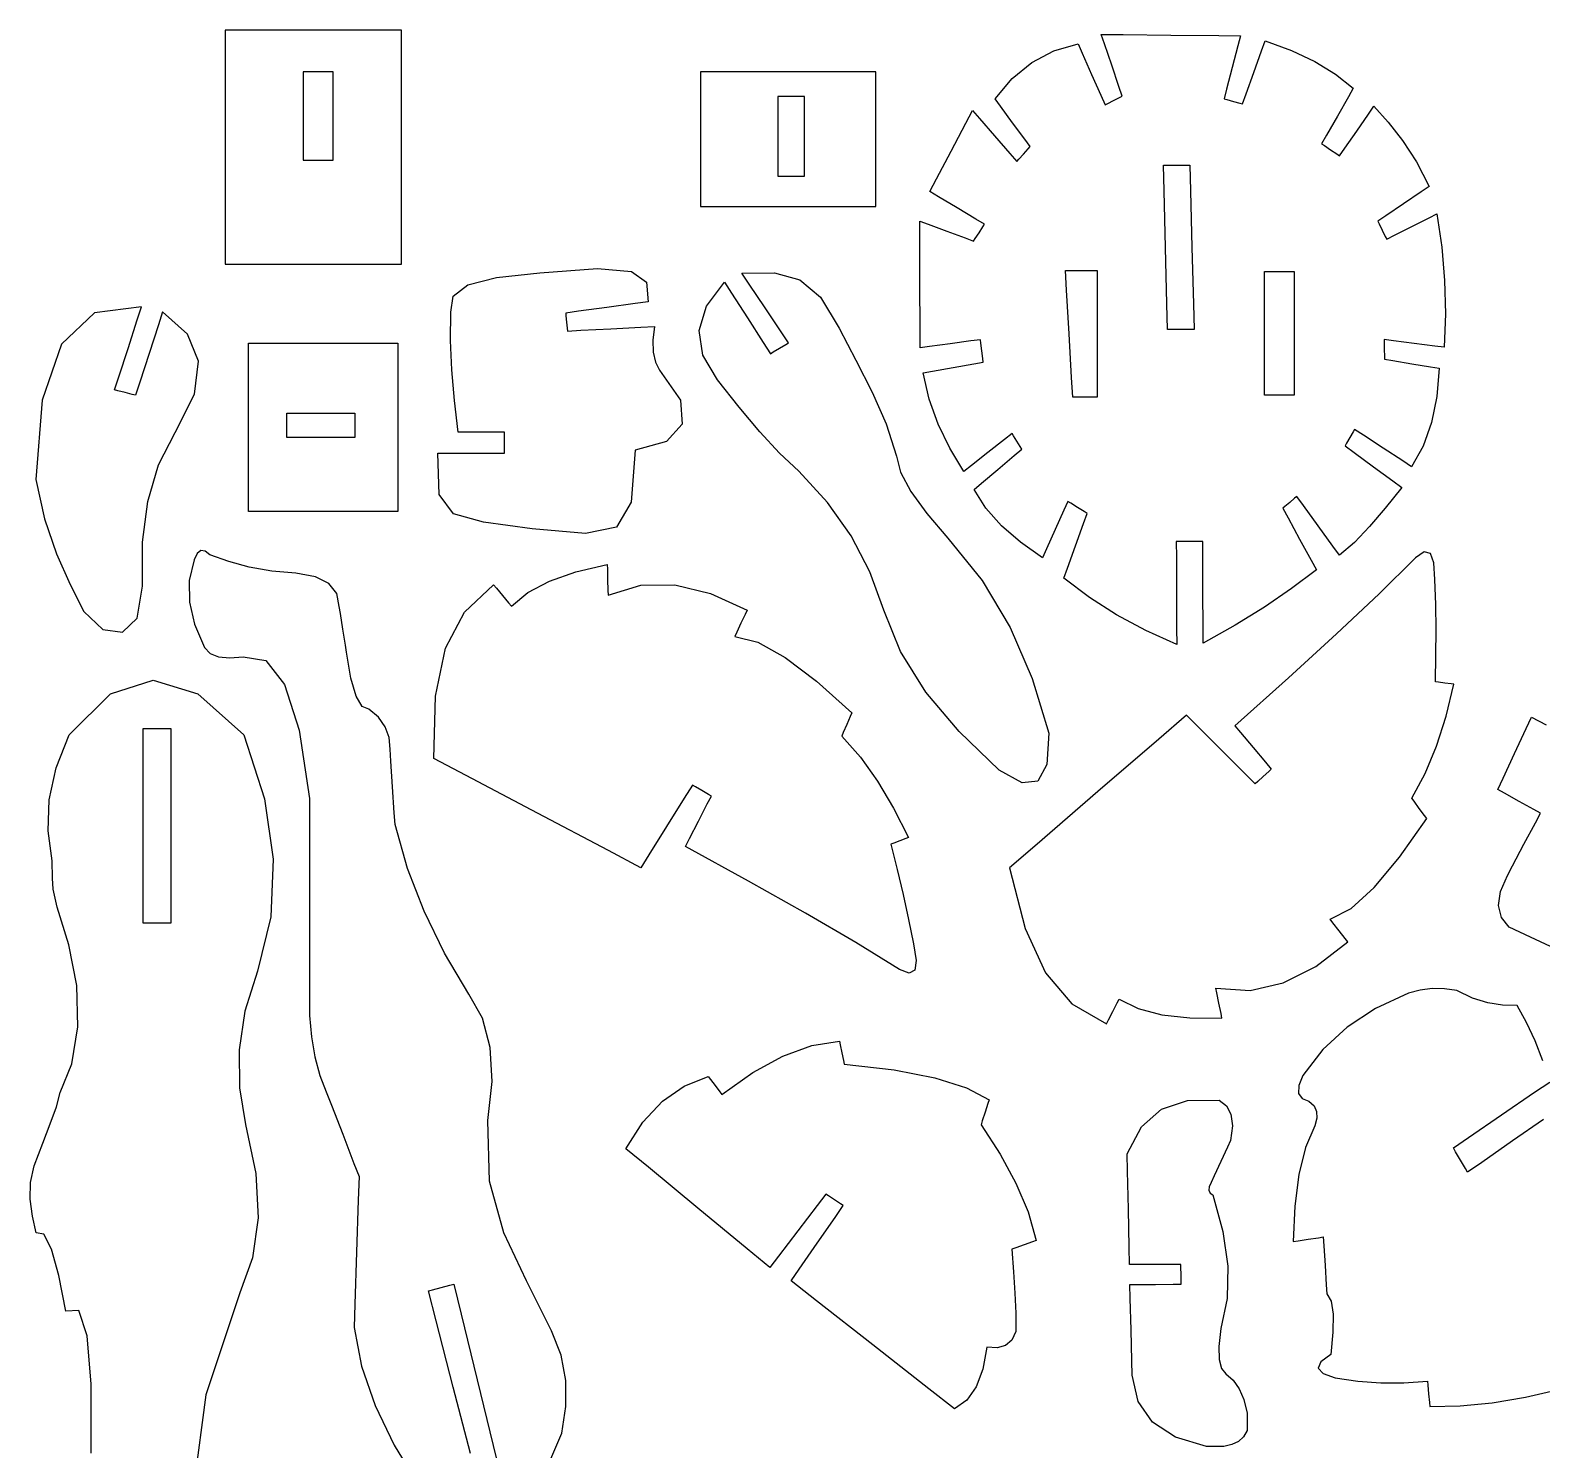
# Model space of a CAD drawing. Extents: x -39.6 to 28.9, y -18.4 to 19.8.
# Drawn here: x -39.64 to -18.67, y 0.15 to 19.84 of the extents above; entities that cross this region are included whole.
import ezdxf

# ---------------------------------------------------------------- set-up
doc = ezdxf.new("R2010")
doc.units = 0
doc.header["$MEASUREMENT"] = 0
doc.layers.get('0').update_dxf_attribs({"linetype": 'CONTINUOUS'})

msp = doc.modelspace()

# ---------------------------------------------------------------- linework, layer by layer
for p, q in [((-34.487, 19.839), (-36.934, 19.839)), ((-36.934, 19.839), (-36.934, 16.594)), ((-34.487, 16.594), (-34.487, 19.839)), ((-24.777, 19.782), (-24.476, 19.779)), ((-24.732, 19.649), (-24.777, 19.782)), ((-24.476, 19.779), (-23.812, 19.772)), ((-23.812, 19.772), (-23.148, 19.764)), ((-23.148, 19.764), (-22.846, 19.761)), ((-22.846, 19.761), (-22.881, 19.624)), ((-25.74, 19.392), (-25.437, 19.552)), ((-25.437, 19.552), (-25.1, 19.652)), ((-25.1, 19.652), (-25.042, 19.519)), ((-25.042, 19.519), (-24.912, 19.227)), ((-24.633, 19.354), (-24.732, 19.649)), ((-22.881, 19.624), (-22.96, 19.324)), ((-22.66, 19.255), (-22.553, 19.555)), ((-22.553, 19.555), (-22.504, 19.692)), ((-22.504, 19.692), (-22.138, 19.56)), ((-22.138, 19.56), (-21.813, 19.406)), ((-26.012, 19.17), (-25.74, 19.392)), ((-24.533, 19.06), (-24.633, 19.354)), ((-22.96, 19.324), (-23.039, 19.023)), ((-21.813, 19.406), (-21.528, 19.23)), ((-35.436, 19.262), (-35.848, 19.262)), ((-35.848, 19.262), (-35.848, 18.038)), ((-35.436, 18.038), (-35.436, 19.262)), ((-27.903, 19.263), (-30.336, 19.263)), ((-30.336, 19.263), (-30.336, 17.393)), ((-27.903, 17.393), (-27.903, 19.263)), ((-26.251, 18.887), (-26.012, 19.17)), ((-24.912, 19.227), (-24.782, 18.936)), ((-22.768, 18.955), (-22.66, 19.255)), ((-21.528, 19.23), (-21.281, 19.034)), ((-28.895, 18.919), (-29.267, 18.919)), ((-29.267, 18.919), (-29.267, 17.816)), ((-28.895, 17.816), (-28.895, 18.919)), ((-26.175, 18.784), (-26.251, 18.887)), ((-24.782, 18.936), (-24.724, 18.803)), ((-24.606, 18.865), (-24.524, 18.907)), ((-24.488, 18.926), (-24.533, 19.06)), ((-24.524, 18.907), (-24.488, 18.926)), ((-23.039, 19.023), (-23.074, 18.886)), ((-23.074, 18.886), (-23.034, 18.876)), ((-23.034, 18.876), (-22.945, 18.852)), ((-22.817, 18.819), (-22.768, 18.955)), ((-21.349, 18.914), (-21.5, 18.649)), ((-21.281, 19.034), (-21.349, 18.914)), ((-26.657, 18.549), (-26.565, 18.725)), ((-26.565, 18.725), (-26.469, 18.615)), ((-26.008, 18.556), (-26.175, 18.784)), ((-24.724, 18.803), (-24.687, 18.822)), ((-24.687, 18.822), (-24.606, 18.865)), ((-22.945, 18.852), (-22.857, 18.829)), ((-22.857, 18.829), (-22.817, 18.819)), ((-21.233, 18.441), (-21.069, 18.676)), ((-21.069, 18.676), (-20.994, 18.784)), ((-20.994, 18.784), (-20.797, 18.563)), ((-26.859, 18.163), (-26.657, 18.549)), ((-26.469, 18.615), (-26.257, 18.372)), ((-25.84, 18.328), (-26.008, 18.556)), ((-21.5, 18.649), (-21.651, 18.384)), ((-20.797, 18.563), (-20.597, 18.308)), ((-26.257, 18.372), (-26.046, 18.13)), ((-25.765, 18.224), (-25.84, 18.328)), ((-21.651, 18.384), (-21.72, 18.264)), ((-21.72, 18.264), (-21.681, 18.238)), ((-21.397, 18.205), (-21.233, 18.441)), ((-20.597, 18.308), (-20.405, 18.013)), ((-35.848, 18.038), (-35.436, 18.038)), ((-27.062, 17.777), (-26.859, 18.163)), ((-26.046, 18.13), (-25.95, 18.02)), ((-25.95, 18.02), (-25.921, 18.052)), ((-25.921, 18.052), (-25.857, 18.122)), ((-25.857, 18.122), (-25.794, 18.192)), ((-25.794, 18.192), (-25.765, 18.224)), ((-21.681, 18.238), (-21.596, 18.181)), ((-21.596, 18.181), (-21.511, 18.124)), ((-21.511, 18.124), (-21.472, 18.098)), ((-21.472, 18.098), (-21.397, 18.205)), ((-23.916, 17.969), (-23.858, 17.969)), ((-23.907, 17.612), (-23.916, 17.969)), ((-23.858, 17.969), (-23.732, 17.969)), ((-23.732, 17.969), (-23.606, 17.969)), ((-23.606, 17.969), (-23.549, 17.969)), ((-23.549, 17.969), (-23.54, 17.612)), ((-20.405, 18.013), (-20.229, 17.673)), ((-29.267, 17.816), (-28.895, 17.816)), ((-27.154, 17.601), (-27.062, 17.777)), ((-20.229, 17.673), (-20.34, 17.598)), ((-27.036, 17.53), (-27.154, 17.601)), ((-26.776, 17.374), (-27.036, 17.53)), ((-23.887, 16.827), (-23.907, 17.612)), ((-23.54, 17.612), (-23.52, 16.827)), ((-20.585, 17.432), (-20.83, 17.266)), ((-20.34, 17.598), (-20.585, 17.432)), ((-30.336, 17.393), (-27.903, 17.393)), ((-26.517, 17.218), (-26.776, 17.374)), ((-26.399, 17.147), (-26.517, 17.218)), ((-20.83, 17.266), (-20.941, 17.191)), ((-20.469, 17.116), (-20.229, 17.237)), ((-20.229, 17.237), (-20.12, 17.293)), ((-20.12, 17.293), (-20.052, 16.83)), ((-27.293, 16.918), (-27.294, 17.192)), ((-27.294, 17.192), (-27.177, 17.149)), ((-27.177, 17.149), (-26.921, 17.053)), ((-26.921, 17.053), (-26.664, 16.957)), ((-26.525, 16.949), (-26.473, 17.03)), ((-26.473, 17.03), (-26.422, 17.11)), ((-26.422, 17.11), (-26.399, 17.147)), ((-20.941, 17.191), (-20.921, 17.152)), ((-20.921, 17.152), (-20.879, 17.065)), ((-20.879, 17.065), (-20.837, 16.978)), ((-20.817, 16.939), (-20.708, 16.994)), ((-20.708, 16.994), (-20.469, 17.116)), ((-27.293, 16.313), (-27.293, 16.918)), ((-26.664, 16.957), (-26.548, 16.913)), ((-26.548, 16.913), (-26.525, 16.949)), ((-23.867, 16.042), (-23.887, 16.827)), ((-23.52, 16.827), (-23.5, 16.042)), ((-20.837, 16.978), (-20.817, 16.939)), ((-20.052, 16.83), (-20.014, 16.367)), ((-36.934, 16.594), (-34.487, 16.594)), ((-33.564, 16.306), (-33.17, 16.409)), ((-33.17, 16.409), (-32.566, 16.475)), ((-32.566, 16.475), (-31.767, 16.532)), ((-31.767, 16.532), (-31.296, 16.494)), ((-31.296, 16.494), (-31.085, 16.345)), ((-29.766, 16.467), (-29.31, 16.475)), ((-29.664, 16.316), (-29.766, 16.467)), ((-29.31, 16.475), (-28.96, 16.378)), ((-28.96, 16.378), (-28.675, 16.135)), ((-25.275, 16.506), (-25.206, 16.506)), ((-25.259, 16.232), (-25.275, 16.506)), ((-25.206, 16.506), (-25.055, 16.506)), ((-25.055, 16.506), (-24.905, 16.506)), ((-24.905, 16.506), (-24.836, 16.506)), ((-24.836, 16.506), (-24.836, 16.232)), ((-22.513, 16.492), (-22.449, 16.492)), ((-22.513, 16.224), (-22.513, 16.492)), ((-22.449, 16.492), (-22.308, 16.492)), ((-22.308, 16.492), (-22.168, 16.492)), ((-22.168, 16.492), (-22.103, 16.492)), ((-22.103, 16.492), (-22.103, 16.224)), ((-20.014, 16.367), (-20.004, 15.903)), ((-33.803, 15.93), (-33.768, 16.151)), ((-33.768, 16.151), (-33.564, 16.306)), ((-31.085, 16.345), (-31.065, 16.072)), ((-30.255, 16.01), (-30.005, 16.346)), ((-30.005, 16.346), (-29.906, 16.191)), ((-29.906, 16.191), (-29.687, 15.849)), ((-29.441, 15.986), (-29.664, 16.316)), ((-27.292, 15.708), (-27.293, 16.313)), ((-25.224, 15.628), (-25.259, 16.232)), ((-24.836, 16.232), (-24.836, 15.628)), ((-22.513, 15.635), (-22.513, 16.224)), ((-22.103, 16.224), (-22.103, 15.635)), ((-38.093, 16.003), (-38.745, 15.92)), ((-38.151, 15.823), (-38.093, 16.003)), ((-32.029, 15.94), (-32.208, 15.916)), ((-31.636, 15.994), (-32.029, 15.94)), ((-31.243, 16.047), (-31.636, 15.994)), ((-31.065, 16.072), (-31.243, 16.047)), ((-30.355, 15.672), (-30.255, 16.01)), ((-29.218, 15.655), (-29.441, 15.986)), ((-28.675, 16.135), (-28.413, 15.708)), ((-23.858, 15.685), (-23.867, 16.042)), ((-23.5, 16.042), (-23.491, 15.685)), ((-38.745, 15.92), (-39.201, 15.482)), ((-38.28, 15.426), (-38.151, 15.823)), ((-37.859, 15.75), (-37.988, 15.353)), ((-37.8, 15.931), (-37.859, 15.75)), ((-37.455, 15.624), (-37.8, 15.931)), ((-33.806, 15.536), (-33.803, 15.93)), ((-32.208, 15.916), (-32.204, 15.877)), ((-32.204, 15.877), (-32.196, 15.791)), ((-32.196, 15.791), (-32.189, 15.705)), ((-31.166, 15.719), (-30.977, 15.728)), ((-30.977, 15.728), (-30.998, 15.539)), ((-29.687, 15.849), (-29.468, 15.507)), ((-20.004, 15.903), (-20.022, 15.44)), ((-37.304, 15.246), (-37.455, 15.624)), ((-33.788, 15.126), (-33.806, 15.536)), ((-32.189, 15.705), (-32.185, 15.666)), ((-32.185, 15.666), (-31.996, 15.676)), ((-31.996, 15.676), (-31.581, 15.697)), ((-31.581, 15.697), (-31.166, 15.719)), ((-30.998, 15.539), (-30.993, 15.375)), ((-30.303, 15.332), (-30.355, 15.672)), ((-29.116, 15.504), (-29.218, 15.655)), ((-28.413, 15.708), (-28.182, 15.262)), ((-27.292, 15.433), (-27.292, 15.708)), ((-26.585, 15.529), (-26.873, 15.49)), ((-26.455, 15.546), (-26.585, 15.529)), ((-26.448, 15.498), (-26.455, 15.546)), ((-25.19, 15.023), (-25.224, 15.628)), ((-24.836, 15.628), (-24.836, 15.023)), ((-23.801, 15.685), (-23.858, 15.685)), ((-23.675, 15.685), (-23.801, 15.685)), ((-23.549, 15.685), (-23.675, 15.685)), ((-23.491, 15.685), (-23.549, 15.685)), ((-22.513, 15.045), (-22.513, 15.635)), ((-22.103, 15.635), (-22.103, 15.045)), ((-20.723, 15.531), (-20.853, 15.548)), ((-20.853, 15.548), (-20.852, 15.505)), ((-20.438, 15.494), (-20.723, 15.531)), ((-39.201, 15.482), (-39.47, 14.706)), ((-38.408, 15.03), (-38.28, 15.426)), ((-37.988, 15.353), (-38.118, 14.956)), ((-36.608, 15.498), (-36.284, 15.498)), ((-36.608, 15.133), (-36.608, 15.498)), ((-36.284, 15.498), (-35.572, 15.498)), ((-35.572, 15.498), (-34.86, 15.498)), ((-34.86, 15.498), (-34.537, 15.498)), ((-34.537, 15.498), (-34.537, 15.133)), ((-30.993, 15.375), (-30.963, 15.236)), ((-30.1, 14.99), (-30.303, 15.332)), ((-29.468, 15.507), (-29.368, 15.352)), ((-29.368, 15.352), (-29.329, 15.376)), ((-29.329, 15.376), (-29.242, 15.428)), ((-29.242, 15.428), (-29.156, 15.48)), ((-29.156, 15.48), (-29.116, 15.504)), ((-27.161, 15.451), (-27.292, 15.433)), ((-26.873, 15.49), (-27.161, 15.451)), ((-26.435, 15.39), (-26.448, 15.498)), ((-26.422, 15.283), (-26.435, 15.39)), ((-20.852, 15.505), (-20.851, 15.411)), ((-20.851, 15.411), (-20.85, 15.317)), ((-20.85, 15.317), (-20.849, 15.274)), ((-20.152, 15.457), (-20.438, 15.494)), ((-20.022, 15.44), (-20.152, 15.457)), ((-37.359, 14.792), (-37.304, 15.246)), ((-36.608, 14.331), (-36.608, 15.133)), ((-34.537, 15.133), (-34.537, 14.331)), ((-33.752, 14.701), (-33.788, 15.126)), ((-30.963, 15.236), (-30.908, 15.122)), ((-30.908, 15.122), (-30.616, 14.709)), ((-28.182, 15.262), (-27.957, 14.82)), ((-27.249, 15.088), (-27.119, 15.111)), ((-27.119, 15.111), (-26.832, 15.161)), ((-26.832, 15.161), (-26.546, 15.212)), ((-26.546, 15.212), (-26.416, 15.234)), ((-26.416, 15.234), (-26.422, 15.283)), ((-20.849, 15.274), (-20.731, 15.255)), ((-20.731, 15.255), (-20.47, 15.213)), ((-20.47, 15.213), (-20.209, 15.171)), ((-20.209, 15.171), (-20.091, 15.152)), ((-20.091, 15.152), (-20.121, 14.756)), ((-38.466, 14.85), (-38.408, 15.03)), ((-38.118, 14.956), (-38.177, 14.776)), ((-29.799, 14.61), (-30.1, 14.99)), ((-27.163, 14.723), (-27.249, 15.088)), ((-25.174, 14.749), (-25.19, 15.023)), ((-24.836, 15.023), (-24.836, 14.749)), ((-22.513, 14.777), (-22.513, 15.045)), ((-22.103, 15.045), (-22.103, 14.777)), ((-39.47, 14.706), (-39.561, 13.607)), ((-38.421, 14.838), (-38.466, 14.85)), ((-38.321, 14.813), (-38.421, 14.838)), ((-38.222, 14.787), (-38.321, 14.813)), ((-38.177, 14.776), (-38.222, 14.787)), ((-37.628, 14.259), (-37.359, 14.792)), ((-33.701, 14.263), (-33.752, 14.701)), ((-30.616, 14.709), (-30.591, 14.372)), ((-27.957, 14.82), (-27.762, 14.378)), ((-27.039, 14.374), (-27.163, 14.723)), ((-25.121, 14.749), (-25.174, 14.749)), ((-25.005, 14.749), (-25.121, 14.749)), ((-24.889, 14.749), (-25.005, 14.749)), ((-24.836, 14.749), (-24.889, 14.749)), ((-22.449, 14.777), (-22.513, 14.777)), ((-22.308, 14.777), (-22.449, 14.777)), ((-22.168, 14.777), (-22.308, 14.777)), ((-22.103, 14.777), (-22.168, 14.777)), ((-20.121, 14.756), (-20.195, 14.395)), ((-36.076, 14.525), (-35.928, 14.525)), ((-36.076, 14.472), (-36.076, 14.525)), ((-36.076, 14.356), (-36.076, 14.472)), ((-35.928, 14.525), (-35.605, 14.525)), ((-35.605, 14.525), (-35.281, 14.525)), ((-35.281, 14.525), (-35.134, 14.525)), ((-35.134, 14.525), (-35.134, 14.472)), ((-35.134, 14.472), (-35.134, 14.356)), ((-29.515, 14.269), (-29.799, 14.61)), ((-36.608, 13.528), (-36.608, 14.331)), ((-36.076, 14.24), (-36.076, 14.356)), ((-35.134, 14.356), (-35.134, 14.24)), ((-34.537, 14.331), (-34.537, 13.528)), ((-33.6, 14.264), (-33.701, 14.263)), ((-33.378, 14.264), (-33.6, 14.264)), ((-33.157, 14.265), (-33.378, 14.264)), ((-33.056, 14.265), (-33.157, 14.265)), ((-33.056, 14.219), (-33.056, 14.265)), ((-30.591, 14.372), (-30.808, 14.132)), ((-29.243, 13.971), (-29.515, 14.269)), ((-27.762, 14.378), (-27.617, 13.932)), ((-26.879, 14.039), (-27.039, 14.374)), ((-21.284, 14.266), (-21.329, 14.188)), ((-21.264, 14.302), (-21.284, 14.266)), ((-21.14, 14.221), (-21.264, 14.302)), ((-20.195, 14.395), (-20.312, 14.071)), ((-37.858, 13.809), (-37.628, 14.259)), ((-36.076, 14.187), (-36.076, 14.24)), ((-35.928, 14.187), (-36.076, 14.187)), ((-35.605, 14.187), (-35.928, 14.187)), ((-35.281, 14.187), (-35.605, 14.187)), ((-35.134, 14.187), (-35.281, 14.187)), ((-35.134, 14.24), (-35.134, 14.187)), ((-33.057, 14.017), (-33.056, 14.118)), ((-33.056, 14.118), (-33.056, 14.219)), ((-30.808, 14.132), (-31.243, 14.014)), ((-26.12, 14.161), (-26.35, 13.981)), ((-26.015, 14.243), (-26.12, 14.161)), ((-25.994, 14.21), (-26.015, 14.243)), ((-25.948, 14.136), (-25.994, 14.21)), ((-25.902, 14.062), (-25.948, 14.136)), ((-25.881, 14.029), (-25.902, 14.062)), ((-21.374, 14.109), (-21.394, 14.073)), ((-21.394, 14.073), (-21.271, 13.983)), ((-21.329, 14.188), (-21.374, 14.109)), ((-20.868, 14.042), (-21.14, 14.221)), ((-20.312, 14.071), (-20.472, 13.783)), ((-33.964, 13.4), (-33.983, 13.971)), ((-33.983, 13.971), (-33.838, 13.971)), ((-33.838, 13.971), (-33.52, 13.971)), ((-33.52, 13.971), (-33.202, 13.971)), ((-33.202, 13.971), (-33.057, 13.971)), ((-33.057, 13.971), (-33.057, 14.017)), ((-31.243, 14.014), (-31.299, 13.292)), ((-28.974, 13.721), (-29.243, 13.971)), ((-27.617, 13.932), (-27.561, 13.709)), ((-26.685, 13.718), (-26.879, 14.039)), ((-26.35, 13.981), (-26.58, 13.8)), ((-26.212, 13.747), (-25.985, 13.941)), ((-25.985, 13.941), (-25.881, 14.029)), ((-21.271, 13.983), (-21.001, 13.784)), ((-20.595, 13.864), (-20.868, 14.042)), ((-20.472, 13.783), (-20.595, 13.864)), ((-38.005, 13.3), (-37.858, 13.809)), ((-28.575, 13.289), (-28.974, 13.721)), ((-27.561, 13.709), (-27.42, 13.442)), ((-26.58, 13.8), (-26.685, 13.718)), ((-26.439, 13.554), (-26.212, 13.747)), ((-21.001, 13.784), (-20.731, 13.586)), ((-39.561, 13.607), (-39.44, 13.062)), ((-36.608, 13.164), (-36.608, 13.528)), ((-34.537, 13.528), (-34.537, 13.164)), ((-27.42, 13.442), (-27.198, 13.136)), ((-26.542, 13.466), (-26.439, 13.554)), ((-26.377, 13.208), (-26.542, 13.466)), ((-20.608, 13.495), (-20.839, 13.207)), ((-20.731, 13.586), (-20.608, 13.495)), ((-38.077, 12.737), (-38.005, 13.3)), ((-33.766, 13.128), (-33.964, 13.4)), ((-31.299, 13.292), (-31.502, 12.943)), ((-28.247, 12.823), (-28.575, 13.289)), ((-25.24, 13.302), (-25.295, 13.18)), ((-25.199, 13.276), (-25.24, 13.302)), ((-25.107, 13.219), (-25.199, 13.276)), ((-25.015, 13.161), (-25.107, 13.219)), ((-22.229, 13.233), (-22.259, 13.208)), ((-22.162, 13.289), (-22.229, 13.233)), ((-22.096, 13.346), (-22.162, 13.289)), ((-22.065, 13.371), (-22.096, 13.346)), ((-21.973, 13.244), (-22.065, 13.371)), ((-21.77, 12.963), (-21.973, 13.244)), ((-39.44, 13.062), (-39.274, 12.577)), ((-36.284, 13.164), (-36.608, 13.164)), ((-35.572, 13.164), (-36.284, 13.164)), ((-34.86, 13.164), (-35.572, 13.164)), ((-34.537, 13.164), (-34.86, 13.164)), ((-33.349, 13.015), (-33.766, 13.128)), ((-32.673, 12.923), (-33.349, 13.015)), ((-27.198, 13.136), (-26.906, 12.793)), ((-26.16, 12.965), (-26.377, 13.208)), ((-25.295, 13.18), (-25.416, 12.912)), ((-25.024, 12.995), (-24.973, 13.135)), ((-24.973, 13.135), (-25.015, 13.161)), ((-22.259, 13.208), (-22.186, 13.074)), ((-22.186, 13.074), (-22.026, 12.78)), ((-20.839, 13.207), (-21.056, 12.953)), ((-31.933, 12.858), (-32.673, 12.923)), ((-31.502, 12.943), (-31.933, 12.858)), ((-27.988, 12.325), (-28.247, 12.823)), ((-26.906, 12.793), (-26.428, 12.206)), ((-25.897, 12.736), (-26.16, 12.965)), ((-25.416, 12.912), (-25.536, 12.643)), ((-25.135, 12.686), (-25.024, 12.995)), ((-21.567, 12.682), (-21.77, 12.963)), ((-21.056, 12.953), (-21.266, 12.734)), ((-38.081, 12.126), (-38.077, 12.737)), ((-37.268, 12.619), (-37.32, 12.578)), ((-37.209, 12.613), (-37.268, 12.619)), ((-37.143, 12.561), (-37.209, 12.613)), ((-25.591, 12.521), (-25.897, 12.736)), ((-25.536, 12.643), (-25.591, 12.521)), ((-25.246, 12.378), (-25.135, 12.686)), ((-23.68, 12.745), (-23.737, 12.744)), ((-23.737, 12.744), (-23.736, 12.522)), ((-23.553, 12.746), (-23.68, 12.745)), ((-23.427, 12.747), (-23.553, 12.746)), ((-23.37, 12.748), (-23.427, 12.747)), ((-23.369, 12.527), (-23.37, 12.748)), ((-22.026, 12.78), (-21.865, 12.486)), ((-21.474, 12.555), (-21.567, 12.682)), ((-21.266, 12.734), (-21.474, 12.555)), ((-20.297, 12.601), (-20.417, 12.521)), ((-20.212, 12.578), (-20.297, 12.601)), ((-39.274, 12.577), (-39.083, 12.148)), ((-37.364, 12.49), (-37.43, 12.203)), ((-37.32, 12.578), (-37.364, 12.49)), ((-36.882, 12.468), (-37.143, 12.561)), ((-36.597, 12.391), (-36.882, 12.468)), ((-36.286, 12.336), (-36.597, 12.391)), ((-32.065, 12.326), (-31.631, 12.428)), ((-31.631, 12.428), (-31.63, 12.362)), ((-25.296, 12.238), (-25.246, 12.378)), ((-23.736, 12.522), (-23.734, 12.032)), ((-23.367, 12.041), (-23.369, 12.527)), ((-21.865, 12.486), (-21.792, 12.352)), ((-20.417, 12.521), (-20.923, 12.022)), ((-20.163, 12.451), (-20.212, 12.578)), ((-20.148, 12.219), (-20.163, 12.451)), ((-37.43, 12.203), (-37.428, 11.905)), ((-35.95, 12.308), (-36.286, 12.336)), ((-35.681, 12.257), (-35.95, 12.308)), ((-35.492, 12.163), (-35.681, 12.257)), ((-32.734, 12.037), (-32.434, 12.196)), ((-32.434, 12.196), (-32.065, 12.326)), ((-31.63, 12.362), (-31.626, 12.216)), ((-31.626, 12.216), (-31.621, 12.07)), ((-27.794, 11.795), (-27.988, 12.325)), ((-26.428, 12.206), (-26.041, 11.555)), ((-24.943, 11.97), (-25.296, 12.238)), ((-21.792, 12.352), (-22.137, 12.092)), ((-20.137, 11.872), (-20.148, 12.219)), ((-39.083, 12.148), (-38.891, 11.773)), ((-38.152, 11.681), (-38.081, 12.126)), ((-35.382, 12.025), (-35.492, 12.163)), ((-35.35, 11.845), (-35.382, 12.025)), ((-33.614, 11.767), (-33.208, 12.143)), ((-33.208, 12.143), (-33.17, 12.097)), ((-33.17, 12.097), (-33.085, 11.996)), ((-33.085, 11.996), (-33.001, 11.895)), ((-32.962, 11.849), (-32.734, 12.037)), ((-31.621, 12.07), (-31.62, 12.003)), ((-31.62, 12.003), (-31.166, 12.14)), ((-31.166, 12.14), (-30.692, 12.143)), ((-30.692, 12.143), (-30.2, 12.023)), ((-30.2, 12.023), (-29.692, 11.792)), ((-24.564, 11.728), (-24.943, 11.97)), ((-23.734, 12.032), (-23.732, 11.542)), ((-23.365, 11.556), (-23.367, 12.041)), ((-22.137, 12.092), (-22.513, 11.836)), ((-20.923, 12.022), (-21.512, 11.465)), ((-38.891, 11.773), (-38.628, 11.526)), ((-37.428, 11.905), (-37.357, 11.597)), ((-35.334, 11.746), (-35.35, 11.845)), ((-35.3, 11.528), (-35.334, 11.746)), ((-33.877, 11.265), (-33.614, 11.767)), ((-33.001, 11.895), (-32.962, 11.849)), ((-29.692, 11.792), (-29.718, 11.735)), ((-27.564, 11.218), (-27.794, 11.795)), ((-22.513, 11.836), (-22.922, 11.584)), ((-20.132, 11.52), (-20.137, 11.872)), ((-38.358, 11.488), (-38.152, 11.681)), ((-37.357, 11.597), (-37.218, 11.277)), ((-29.776, 11.611), (-29.834, 11.486)), ((-29.718, 11.735), (-29.776, 11.611)), ((-26.041, 11.555), (-25.736, 10.847)), ((-24.16, 11.511), (-24.564, 11.728)), ((-23.732, 11.542), (-23.731, 11.319)), ((-23.364, 11.335), (-23.365, 11.556)), ((-22.922, 11.584), (-23.364, 11.335)), ((-38.628, 11.526), (-38.358, 11.488)), ((-35.265, 11.31), (-35.3, 11.528)), ((-29.834, 11.486), (-29.86, 11.43)), ((-29.86, 11.43), (-29.544, 11.349)), ((-29.544, 11.349), (-29.164, 11.138)), ((-23.731, 11.319), (-24.16, 11.511)), ((-21.512, 11.465), (-22.181, 10.853)), ((-20.134, 11.163), (-20.132, 11.52)), ((-37.218, 11.277), (-37.14, 11.194)), ((-37.14, 11.194), (-37.023, 11.147)), ((-37.023, 11.147), (-36.869, 11.132)), ((-36.869, 11.132), (-36.683, 11.147)), ((-36.683, 11.147), (-36.368, 11.096)), ((-35.249, 11.211), (-35.265, 11.31)), ((-35.188, 10.851), (-35.249, 11.211)), ((-34.012, 10.6), (-33.877, 11.265)), ((-29.164, 11.138), (-28.728, 10.808)), ((-27.21, 10.657), (-27.564, 11.218)), ((-20.141, 10.801), (-20.134, 11.163)), ((-36.368, 11.096), (-36.107, 10.761)), ((-38.523, 10.634), (-37.929, 10.824)), ((-37.929, 10.824), (-37.313, 10.634)), ((-36.107, 10.761), (-35.904, 10.127)), ((-35.115, 10.599), (-35.188, 10.851)), ((-28.728, 10.808), (-28.239, 10.371)), ((-25.736, 10.847), (-25.506, 10.087)), ((-22.181, 10.853), (-22.926, 10.189)), ((-20.101, 10.795), (-20.141, 10.801)), ((-20.013, 10.783), (-20.101, 10.795)), ((-19.925, 10.772), (-20.013, 10.783)), ((-19.994, 10.323), (-19.885, 10.766)), ((-19.885, 10.766), (-19.925, 10.772)), ((-39.096, 10.063), (-38.523, 10.634)), ((-37.313, 10.634), (-36.675, 10.063)), ((-35.032, 10.455), (-35.115, 10.599)), ((-34.035, 9.735), (-34.012, 10.6)), ((-26.749, 10.111), (-27.21, 10.657)), ((-34.938, 10.42), (-35.032, 10.455)), ((-34.805, 10.308), (-34.938, 10.42)), ((-34.712, 10.177), (-34.805, 10.308)), ((-28.26, 10.32), (-28.309, 10.208)), ((-28.239, 10.371), (-28.26, 10.32)), ((-23.596, 10.338), (-23.979, 10.006)), ((-23.447, 10.188), (-23.596, 10.338)), ((-20.125, 9.907), (-19.994, 10.323)), ((-18.883, 10.15), (-18.81, 10.307)), ((-18.81, 10.307), (-18.607, 10.203)), ((-38.068, 10.152), (-38.008, 10.152)), ((-38.068, 9.73), (-38.068, 10.152)), ((-38.008, 10.152), (-37.877, 10.152)), ((-37.877, 10.152), (-37.746, 10.152)), ((-37.746, 10.152), (-37.686, 10.152)), ((-37.686, 10.152), (-37.686, 9.73)), ((-35.904, 10.127), (-35.761, 9.179)), ((-34.658, 10.029), (-34.712, 10.177)), ((-28.357, 10.096), (-28.379, 10.045)), ((-28.309, 10.208), (-28.357, 10.096)), ((-26.195, 9.576), (-26.749, 10.111)), ((-25.506, 10.087), (-25.533, 9.651)), ((-23.118, 9.861), (-23.447, 10.188)), ((-22.926, 10.189), (-22.847, 10.095)), ((-22.847, 10.095), (-22.672, 9.889)), ((-19.043, 9.806), (-18.883, 10.15)), ((-39.277, 9.604), (-39.096, 10.063)), ((-36.675, 10.063), (-36.387, 9.178)), ((-34.643, 9.863), (-34.658, 10.029)), ((-34.633, 9.7), (-34.643, 9.863)), ((-28.379, 10.045), (-28.119, 9.756)), ((-23.979, 10.006), (-24.823, 9.277)), ((-22.79, 9.533), (-23.118, 9.861)), ((-22.672, 9.889), (-22.498, 9.683)), ((-20.282, 9.527), (-20.125, 9.907)), ((-38.068, 8.801), (-38.068, 9.73)), ((-37.686, 9.73), (-37.686, 8.801)), ((-34.61, 9.341), (-34.633, 9.7)), ((-33.587, 9.498), (-34.035, 9.735)), ((-28.119, 9.756), (-27.88, 9.421)), ((-25.533, 9.651), (-25.656, 9.421)), ((-22.498, 9.683), (-22.419, 9.589)), ((-19.204, 9.461), (-19.043, 9.806)), ((-39.373, 9.161), (-39.277, 9.604)), ((-32.6, 8.978), (-33.587, 9.498)), ((-25.877, 9.396), (-26.195, 9.576)), ((-22.641, 9.384), (-22.79, 9.533)), ((-22.53, 9.487), (-22.606, 9.416)), ((-22.454, 9.557), (-22.53, 9.487)), ((-22.419, 9.589), (-22.454, 9.557)), ((-20.47, 9.187), (-20.282, 9.527)), ((-19.276, 9.305), (-19.204, 9.461)), ((-34.587, 8.983), (-34.61, 9.341)), ((-30.45, 9.365), (-30.562, 9.186)), ((-30.409, 9.341), (-30.45, 9.365)), ((-30.318, 9.29), (-30.409, 9.341)), ((-30.228, 9.238), (-30.318, 9.29)), ((-30.187, 9.214), (-30.228, 9.238)), ((-27.88, 9.421), (-27.659, 9.045)), ((-25.656, 9.421), (-25.877, 9.396)), ((-24.823, 9.277), (-25.667, 8.548)), ((-22.606, 9.416), (-22.641, 9.384)), ((-19.184, 9.253), (-19.276, 9.305)), ((-18.979, 9.141), (-19.184, 9.253)), ((-39.389, 8.733), (-39.373, 9.161)), ((-36.387, 9.178), (-36.265, 8.337)), ((-35.761, 9.179), (-35.761, 8.709)), ((-30.562, 9.186), (-30.808, 8.793)), ((-30.367, 8.865), (-30.243, 9.105)), ((-30.243, 9.105), (-30.187, 9.214)), ((-27.659, 9.045), (-27.453, 8.638)), ((-20.437, 9.142), (-20.47, 9.187)), ((-20.365, 9.044), (-20.437, 9.142)), ((-20.293, 8.946), (-20.365, 9.044)), ((-18.775, 9.028), (-18.979, 9.141)), ((-18.682, 8.977), (-18.775, 9.028)), ((-34.576, 8.82), (-34.587, 8.983)), ((-34.403, 8.21), (-34.576, 8.82)), ((-31.614, 8.457), (-32.6, 8.978)), ((-30.49, 8.625), (-30.367, 8.865)), ((-20.638, 8.365), (-20.26, 8.901)), ((-20.26, 8.901), (-20.293, 8.946)), ((-18.913, 8.545), (-18.754, 8.842)), ((-18.754, 8.842), (-18.682, 8.977)), ((-39.334, 8.317), (-39.389, 8.733)), ((-38.068, 7.873), (-38.068, 8.801)), ((-37.686, 8.801), (-37.686, 7.873)), ((-35.761, 8.709), (-35.761, 7.674)), ((-30.808, 8.793), (-31.054, 8.4)), ((-30.546, 8.516), (-30.49, 8.625)), ((-27.491, 8.624), (-27.574, 8.592)), ((-27.453, 8.638), (-27.491, 8.624)), ((-31.166, 8.221), (-31.614, 8.457)), ((-31.054, 8.4), (-31.166, 8.221)), ((-29.671, 8.036), (-30.546, 8.516)), ((-27.657, 8.561), (-27.695, 8.546)), ((-27.695, 8.546), (-27.607, 8.195)), ((-27.574, 8.592), (-27.657, 8.561)), ((-25.667, 8.548), (-26.051, 8.217)), ((-19.071, 8.248), (-18.913, 8.545)), ((-39.326, 8.076), (-39.334, 8.317)), ((-36.265, 8.337), (-36.3, 7.54)), ((-34.173, 7.616), (-34.403, 8.21)), ((-27.607, 8.195), (-27.525, 7.848)), ((-26.051, 8.217), (-25.834, 7.379)), ((-20.99, 7.945), (-20.638, 8.365)), ((-19.143, 8.113), (-19.071, 8.248)), ((-39.319, 7.922), (-39.326, 8.076)), ((-28.882, 7.591), (-29.671, 8.036)), ((-19.24, 7.89), (-19.143, 8.113)), ((-39.262, 7.674), (-39.319, 7.922)), ((-38.068, 7.451), (-38.068, 7.873)), ((-37.686, 7.873), (-37.686, 7.451)), ((-27.525, 7.848), (-27.45, 7.504)), ((-21.312, 7.654), (-20.99, 7.945)), ((-19.268, 7.696), (-19.24, 7.89)), ((-39.103, 7.149), (-39.262, 7.674)), ((-35.761, 7.674), (-35.76, 6.639)), ((-33.888, 7.035), (-34.173, 7.616)), ((-28.182, 7.181), (-28.882, 7.591)), ((-21.602, 7.505), (-21.312, 7.654)), ((-19.227, 7.532), (-19.268, 7.696)), ((-38.008, 7.451), (-38.068, 7.451)), ((-37.877, 7.451), (-38.008, 7.451)), ((-37.746, 7.451), (-37.877, 7.451)), ((-37.686, 7.451), (-37.746, 7.451)), ((-36.3, 7.54), (-36.485, 6.783)), ((-27.45, 7.504), (-27.383, 7.163)), ((-25.834, 7.379), (-25.553, 6.761)), ((-21.564, 7.455), (-21.602, 7.505)), ((-21.479, 7.347), (-21.564, 7.455)), ((-21.395, 7.239), (-21.479, 7.347)), ((-19.117, 7.397), (-19.227, 7.532)), ((-18.821, 7.258), (-19.117, 7.397)), ((-38.988, 6.585), (-39.103, 7.149)), ((-27.577, 6.809), (-28.182, 7.181)), ((-27.383, 7.163), (-27.345, 6.934)), ((-21.8, 6.85), (-21.357, 7.19)), ((-21.357, 7.19), (-21.395, 7.239)), ((-18.171, 6.951), (-18.821, 7.258)), ((-33.553, 6.468), (-33.888, 7.035)), ((-27.345, 6.934), (-27.365, 6.799)), ((-36.485, 6.783), (-36.661, 6.23)), ((-27.442, 6.757), (-27.577, 6.809)), ((-27.365, 6.799), (-27.442, 6.757)), ((-25.553, 6.761), (-25.184, 6.331)), ((-22.252, 6.623), (-21.8, 6.85)), ((-38.977, 6.014), (-38.988, 6.585)), ((-35.76, 6.639), (-35.76, 6.168)), ((-23.174, 6.485), (-23.187, 6.55)), ((-23.187, 6.55), (-22.714, 6.519)), ((-22.714, 6.519), (-22.252, 6.623)), ((-20.352, 6.522), (-20.515, 6.479)), ((-20.186, 6.543), (-20.352, 6.522)), ((-20.017, 6.54), (-20.186, 6.543)), ((-19.844, 6.515), (-20.017, 6.54)), ((-19.625, 6.412), (-19.844, 6.515)), ((-33.363, 6.132), (-33.553, 6.468)), ((-25.184, 6.331), (-24.703, 6.056)), ((-24.617, 6.227), (-24.557, 6.345)), ((-24.557, 6.345), (-24.53, 6.399)), ((-24.53, 6.399), (-24.265, 6.266)), ((-23.145, 6.342), (-23.174, 6.485)), ((-23.116, 6.199), (-23.145, 6.342)), ((-20.515, 6.479), (-20.971, 6.268)), ((-19.413, 6.347), (-19.625, 6.412)), ((-19.209, 6.314), (-19.413, 6.347)), ((-19.009, 6.31), (-19.209, 6.314)), ((-18.876, 6.075), (-19.009, 6.31)), ((-36.661, 6.23), (-36.74, 5.692)), ((-35.76, 6.168), (-35.734, 5.872)), ((-33.255, 5.727), (-33.363, 6.132)), ((-24.703, 6.056), (-24.676, 6.11)), ((-24.676, 6.11), (-24.617, 6.227)), ((-24.265, 6.266), (-23.937, 6.179)), ((-23.937, 6.179), (-23.549, 6.136)), ((-23.549, 6.136), (-23.103, 6.134)), ((-23.103, 6.134), (-23.116, 6.199)), ((-20.971, 6.268), (-21.367, 6.009)), ((-39.058, 5.499), (-38.977, 6.014)), ((-35.734, 5.872), (-35.688, 5.595)), ((-21.367, 6.009), (-21.705, 5.699)), ((-18.756, 5.818), (-18.876, 6.075)), ((-36.74, 5.692), (-36.734, 5.168)), ((-33.23, 5.254), (-33.255, 5.727)), ((-29.196, 5.608), (-28.795, 5.755)), ((-28.795, 5.755), (-28.409, 5.812)), ((-28.409, 5.812), (-28.399, 5.763)), ((-28.399, 5.763), (-28.377, 5.654)), ((-21.705, 5.699), (-21.983, 5.34)), ((-18.65, 5.542), (-18.756, 5.818)), ((-39.221, 5.102), (-39.058, 5.499)), ((-35.688, 5.595), (-35.62, 5.34)), ((-29.612, 5.379), (-29.196, 5.608)), ((-28.377, 5.654), (-28.355, 5.546)), ((-28.355, 5.546), (-28.345, 5.497)), ((-28.345, 5.497), (-27.65, 5.417)), ((-35.62, 5.34), (-35.529, 5.109)), ((-33.288, 4.713), (-33.23, 5.254)), ((-30.564, 5.191), (-30.23, 5.322)), ((-30.23, 5.322), (-30.201, 5.283)), ((-30.201, 5.283), (-30.136, 5.197)), ((-30.041, 5.073), (-29.612, 5.379)), ((-27.65, 5.417), (-27.087, 5.307)), ((-27.087, 5.307), (-26.649, 5.168)), ((-21.983, 5.34), (-22.035, 5.197)), ((-18.765, 5.105), (-18.556, 5.247)), ((-39.273, 4.903), (-39.221, 5.102)), ((-36.734, 5.168), (-36.65, 4.659)), ((-35.529, 5.109), (-35.458, 4.926)), ((-30.866, 4.98), (-30.564, 5.191)), ((-30.136, 5.197), (-30.071, 5.112)), ((-30.071, 5.112), (-30.041, 5.073)), ((-26.649, 5.168), (-26.332, 5.002)), ((-22.035, 5.197), (-22.039, 5.089)), ((-22.039, 5.089), (-21.992, 5.018)), ((-19.224, 4.791), (-18.765, 5.105)), ((-39.358, 4.669), (-39.273, 4.903)), ((-35.458, 4.926), (-35.302, 4.522)), ((-31.136, 4.691), (-30.866, 4.98)), ((-26.389, 4.828), (-26.428, 4.708)), ((-26.35, 4.948), (-26.389, 4.828)), ((-26.332, 5.002), (-26.35, 4.948)), ((-24.221, 4.624), (-23.941, 4.869)), ((-23.941, 4.869), (-23.58, 4.99)), ((-23.58, 4.99), (-23.143, 4.994)), ((-23.143, 4.994), (-23.039, 4.918)), ((-23.039, 4.918), (-22.978, 4.8)), ((-21.992, 5.018), (-21.897, 4.983)), ((-21.897, 4.983), (-21.824, 4.919)), ((-21.824, 4.919), (-21.79, 4.839)), ((-21.79, 4.839), (-21.789, 4.745)), ((-39.464, 4.398), (-39.358, 4.669)), ((-36.65, 4.659), (-36.506, 3.976)), ((-33.267, 3.872), (-33.288, 4.713)), ((-31.373, 4.322), (-31.136, 4.691)), ((-26.428, 4.708), (-26.446, 4.653)), ((-26.446, 4.653), (-26.181, 4.247)), ((-24.417, 4.25), (-24.221, 4.624)), ((-22.959, 4.639), (-22.983, 4.435)), ((-22.978, 4.8), (-22.959, 4.639)), ((-21.814, 4.641), (-21.946, 4.338)), ((-21.789, 4.745), (-21.814, 4.641)), ((-19.684, 4.477), (-19.224, 4.791)), ((-18.642, 4.728), (-19.071, 4.43)), ((-35.302, 4.522), (-35.146, 4.118)), ((-22.983, 4.435), (-23.026, 4.344)), ((-19.893, 4.334), (-19.684, 4.477)), ((-19.071, 4.43), (-19.5, 4.131)), ((-39.581, 4.085), (-39.464, 4.398)), ((-31.061, 4.064), (-31.373, 4.322)), ((-26.181, 4.247), (-25.962, 3.844)), ((-24.412, 4.01), (-24.417, 4.25)), ((-23.026, 4.344), (-23.119, 4.145)), ((-21.946, 4.338), (-22.036, 3.963)), ((-19.862, 4.281), (-19.893, 4.334)), ((-19.794, 4.165), (-19.862, 4.281)), ((-39.632, 3.855), (-39.581, 4.085)), ((-35.146, 4.118), (-35.074, 3.935)), ((-30.375, 3.498), (-31.061, 4.064)), ((-24.401, 3.483), (-24.412, 4.01)), ((-23.119, 4.145), (-23.212, 3.946)), ((-19.726, 4.049), (-19.794, 4.165)), ((-19.695, 3.996), (-19.726, 4.049)), ((-19.5, 4.131), (-19.695, 3.996)), ((-39.637, 3.622), (-39.632, 3.855)), ((-36.506, 3.976), (-36.475, 3.361)), ((-35.074, 3.935), (-35.085, 3.607)), ((-33.065, 3.157), (-33.267, 3.872)), ((-25.962, 3.844), (-25.793, 3.445)), ((-23.281, 3.794), (-23.286, 3.745)), ((-23.255, 3.855), (-23.281, 3.794)), ((-23.212, 3.946), (-23.255, 3.855)), ((-22.036, 3.963), (-22.09, 3.525)), ((-39.607, 3.387), (-39.637, 3.622)), ((-35.085, 3.607), (-35.109, 2.887)), ((-28.6, 3.693), (-28.721, 3.533)), ((-28.562, 3.668), (-28.6, 3.693)), ((-28.478, 3.613), (-28.562, 3.668)), ((-28.395, 3.558), (-28.478, 3.613)), ((-23.286, 3.745), (-23.269, 3.706)), ((-23.269, 3.706), (-23.231, 3.68)), ((-23.231, 3.68), (-23.089, 3.172)), ((-39.555, 3.156), (-39.607, 3.387)), ((-36.475, 3.361), (-36.551, 2.81)), ((-29.688, 2.931), (-30.375, 3.498)), ((-28.721, 3.533), (-28.988, 3.183)), ((-28.72, 3.012), (-28.47, 3.37)), ((-28.47, 3.37), (-28.357, 3.533)), ((-28.357, 3.533), (-28.395, 3.558)), ((-25.793, 3.445), (-25.68, 3.049)), ((-24.39, 2.955), (-24.401, 3.483)), ((-22.09, 3.525), (-22.113, 3.034)), ((-39.447, 3.138), (-39.555, 3.156)), ((-32.753, 2.49), (-33.065, 3.157)), ((-28.988, 3.183), (-29.255, 2.833)), ((-23.089, 3.172), (-23.023, 2.694)), ((-39.343, 2.93), (-39.447, 3.138)), ((-28.969, 2.653), (-28.72, 3.012)), ((-25.965, 2.946), (-26.018, 2.927)), ((-25.849, 2.988), (-25.965, 2.946)), ((-25.732, 3.03), (-25.849, 2.988)), ((-25.68, 3.049), (-25.732, 3.03)), ((-24.385, 2.715), (-24.39, 2.955)), ((-22.113, 3.034), (-22.048, 3.044)), ((-22.048, 3.044), (-21.905, 3.066)), ((-21.905, 3.066), (-21.763, 3.088)), ((-21.763, 3.088), (-21.698, 3.098)), ((-21.698, 3.098), (-21.69, 2.975)), ((-21.69, 2.975), (-21.673, 2.704)), ((-39.242, 2.565), (-39.343, 2.93)), ((-36.551, 2.81), (-36.73, 2.321)), ((-35.109, 2.887), (-35.132, 2.167)), ((-29.377, 2.674), (-29.688, 2.931)), ((-29.255, 2.833), (-29.377, 2.674)), ((-26.018, 2.927), (-25.993, 2.614)), ((-39.145, 2.07), (-39.242, 2.565)), ((-29.082, 2.49), (-28.969, 2.653)), ((-25.993, 2.614), (-25.975, 2.319)), ((-24.274, 2.716), (-24.385, 2.715)), ((-24.029, 2.716), (-24.274, 2.716)), ((-23.784, 2.716), (-24.029, 2.716)), ((-23.672, 2.716), (-23.784, 2.716)), ((-23.672, 2.673), (-23.672, 2.716)), ((-23.671, 2.578), (-23.672, 2.673)), ((-23.671, 2.484), (-23.671, 2.578)), ((-23.023, 2.694), (-23.032, 2.246)), ((-21.673, 2.704), (-21.656, 2.432)), ((-36.73, 2.321), (-37.199, 0.909)), ((-34.112, 2.35), (-34.057, 2.364)), ((-34.005, 1.932), (-34.112, 2.35)), ((-34.057, 2.364), (-33.936, 2.397)), ((-33.936, 2.397), (-33.815, 2.429)), ((-33.815, 2.429), (-33.76, 2.444)), ((-33.76, 2.444), (-33.659, 2.029)), ((-32.404, 1.795), (-32.753, 2.49)), ((-28.728, 2.213), (-29.082, 2.49)), ((-25.975, 2.319), (-25.965, 2.042)), ((-24.375, 2.242), (-24.379, 2.439)), ((-24.379, 2.439), (-24.268, 2.439)), ((-24.268, 2.439), (-24.025, 2.44)), ((-24.025, 2.44), (-23.781, 2.441)), ((-23.781, 2.441), (-23.671, 2.441)), ((-23.671, 2.441), (-23.671, 2.484)), ((-21.656, 2.432), (-21.649, 2.309)), ((-21.649, 2.309), (-21.589, 2.205)), ((-35.132, 2.167), (-35.143, 1.84)), ((-27.948, 1.602), (-28.728, 2.213)), ((-24.365, 1.81), (-24.375, 2.242)), ((-23.032, 2.246), (-23.117, 1.827)), ((-21.589, 2.205), (-21.561, 2.025)), ((-38.961, 2.077), (-39.145, 2.07)), ((-38.846, 1.726), (-38.961, 2.077)), ((-33.767, 1.013), (-34.005, 1.932)), ((-33.659, 2.029), (-33.437, 1.118)), ((-25.965, 2.042), (-25.962, 1.784)), ((-21.561, 2.025), (-21.563, 1.776)), ((-38.792, 1.054), (-38.846, 1.726)), ((-35.143, 1.84), (-35.041, 1.304)), ((-32.269, 1.456), (-32.404, 1.795)), ((-25.962, 1.784), (-26.02, 1.665)), ((-24.355, 1.377), (-24.365, 1.81)), ((-23.117, 1.827), (-23.146, 1.579)), ((-21.563, 1.776), (-21.592, 1.465)), ((-27.168, 0.991), (-27.948, 1.602)), ((-26.367, 1.57), (-26.419, 1.264)), ((-26.223, 1.559), (-26.367, 1.57)), ((-26.107, 1.59), (-26.223, 1.559)), ((-26.02, 1.665), (-26.107, 1.59)), ((-23.146, 1.579), (-23.143, 1.396)), ((-35.041, 1.304), (-34.853, 0.761)), ((-32.204, 1.106), (-32.269, 1.456)), ((-26.419, 1.264), (-26.511, 1.019)), ((-24.351, 1.181), (-24.355, 1.377)), ((-23.143, 1.396), (-23.11, 1.272)), ((-23.11, 1.272), (-23.051, 1.201)), ((-21.73, 1.365), (-21.767, 1.278)), ((-21.767, 1.278), (-21.701, 1.205)), ((-21.592, 1.465), (-21.73, 1.365)), ((-38.792, 0.099), (-38.792, 1.054)), ((-33.437, 1.118), (-33.214, 0.207)), ((-32.204, 0.745), (-32.204, 1.106)), ((-24.265, 0.815), (-24.351, 1.181)), ((-23.051, 1.201), (-22.948, 1.112)), ((-22.948, 1.112), (-22.863, 0.993)), ((-21.701, 1.205), (-21.534, 1.144)), ((-21.534, 1.144), (-21.219, 1.098)), ((-21.219, 1.098), (-20.9, 1.074)), ((-20.9, 1.074), (-20.578, 1.074)), ((-20.578, 1.074), (-20.253, 1.097)), ((-20.253, 1.097), (-20.248, 1.042)), ((-37.199, 0.909), (-37.37, -0.361)), ((-33.53, 0.095), (-33.767, 1.013)), ((-26.814, 0.713), (-27.168, 0.991)), ((-26.511, 1.019), (-26.643, 0.835)), ((-22.863, 0.993), (-22.798, 0.841)), ((-22.798, 0.841), (-22.754, 0.653)), ((-20.248, 1.042), (-20.236, 0.923)), ((-20.236, 0.923), (-20.224, 0.803)), ((-19.355, 0.795), (-18.893, 0.873)), ((-18.893, 0.873), (-18.411, 0.987)), ((-34.853, 0.761), (-34.586, 0.21)), ((-32.263, 0.374), (-32.204, 0.745)), ((-26.643, 0.835), (-26.814, 0.713)), ((-24.065, 0.529), (-24.265, 0.815)), ((-22.754, 0.653), (-22.754, 0.615)), ((-20.224, 0.803), (-20.219, 0.748)), ((-20.219, 0.748), (-19.797, 0.754)), ((-19.797, 0.754), (-19.355, 0.795)), ((-23.749, 0.321), (-24.065, 0.529)), ((-22.754, 0.615), (-22.753, 0.532)), ((-22.753, 0.532), (-22.752, 0.449)), ((-22.752, 0.449), (-22.752, 0.411)), ((-34.586, 0.21), (-34.247, -0.347)), ((-32.597, -0.406), (-32.263, 0.374)), ((-23.319, 0.193), (-23.749, 0.321)), ((-22.966, 0.217), (-23.076, 0.192)), ((-22.875, 0.262), (-22.966, 0.217)), ((-22.804, 0.327), (-22.875, 0.262)), ((-22.752, 0.411), (-22.804, 0.327)), ((-33.214, 0.207), (-33.113, -0.208)), ((-23.281, 0.193), (-23.319, 0.193)), ((-23.197, 0.192), (-23.281, 0.193)), ((-23.114, 0.192), (-23.197, 0.192)), ((-23.076, 0.192), (-23.114, 0.192))]:
    msp.add_line(p, q)

doc.saveas('drawing.dxf')
